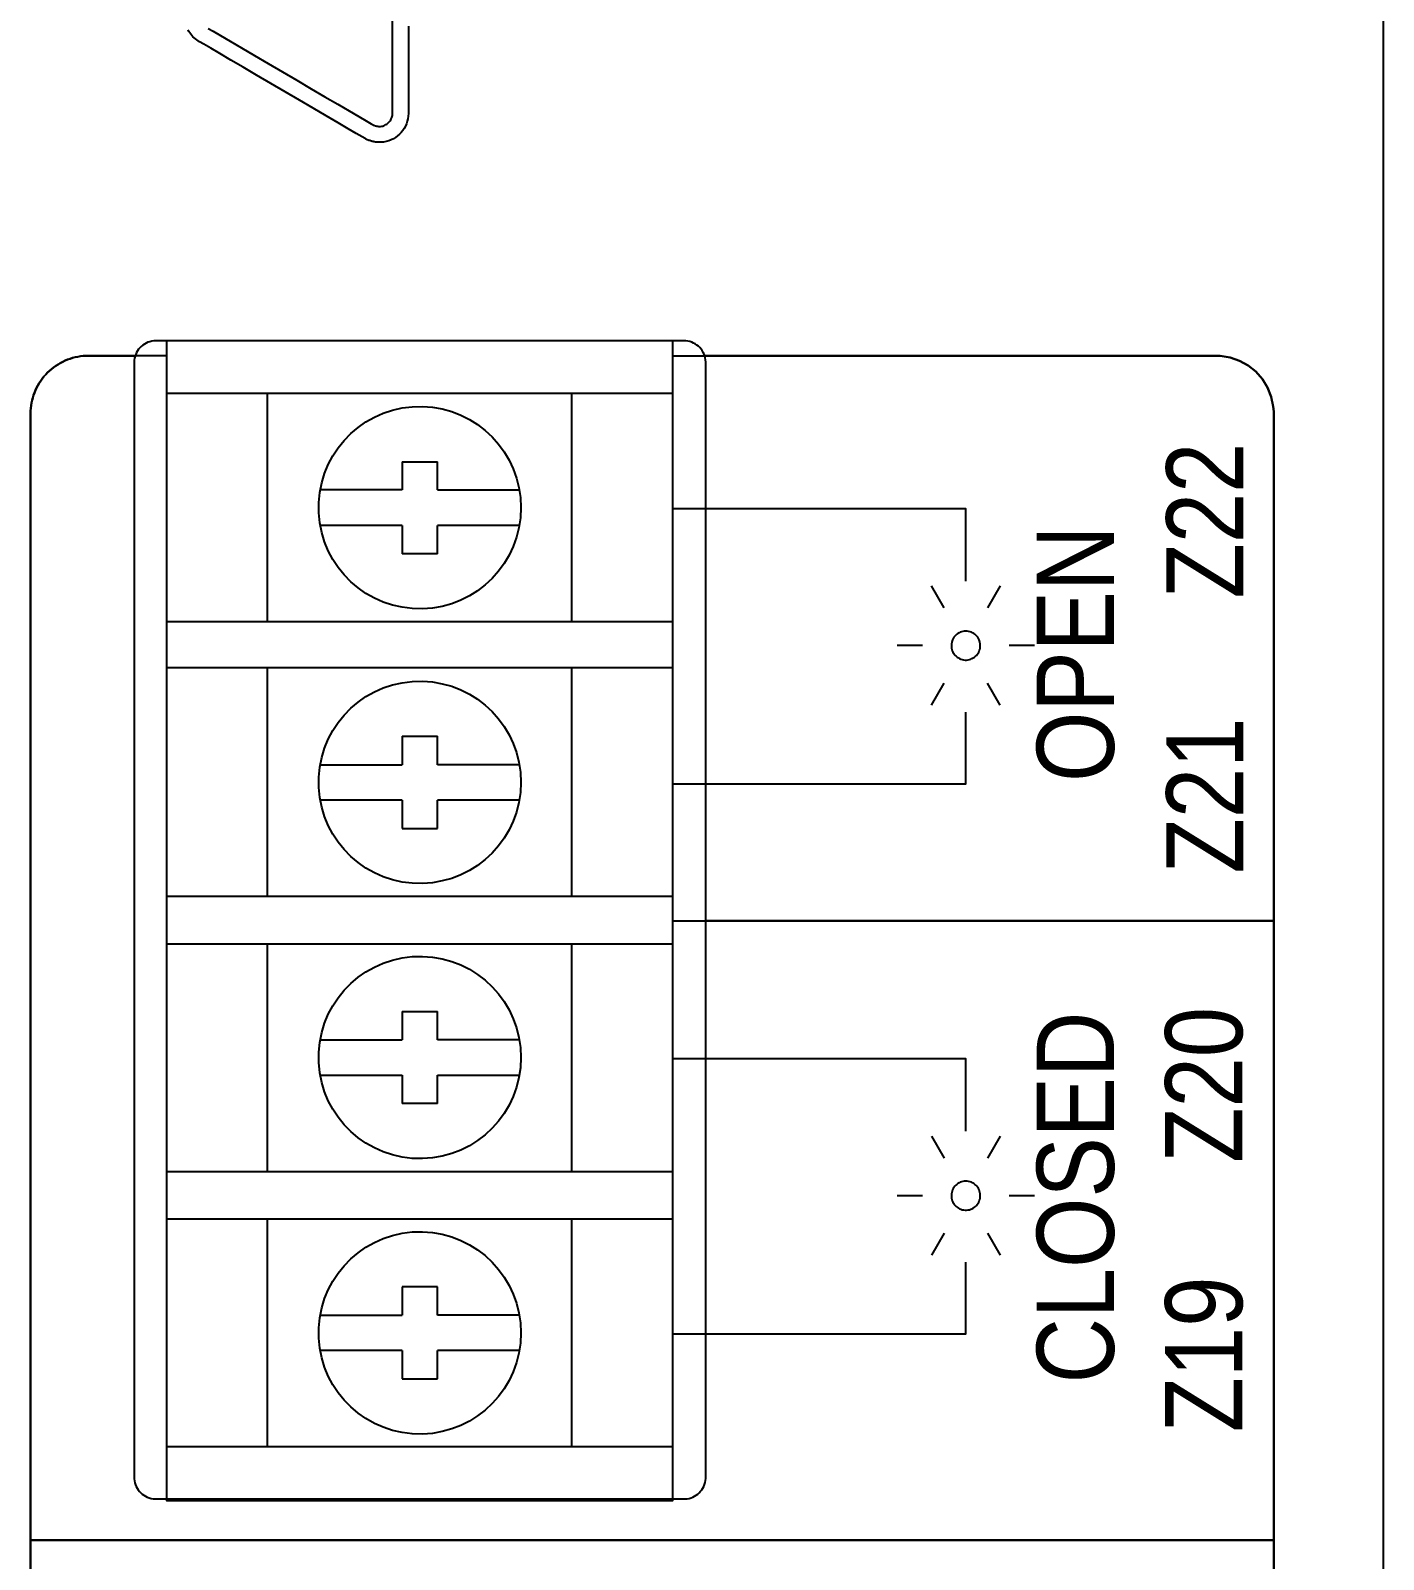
# Model space of a CAD drawing. Extents: x -11 to 35.7, y -8.8 to 26.3.
# Drawn here: x 22.84 to 24.71, y -4.092 to -1.98 of the extents above; entities that cross this region are included whole.
import ezdxf

# ---------------------------------------------------------------- set-up
doc = ezdxf.new("R2010")
doc.units = 0
doc.header["$MEASUREMENT"] = 0
for name, color, linetype in [('2_01__STANDARD_INTERFACE__', 7, 'CONTINUOUS'), ('2_02__STANDARD_PLUS_SAFELO', 7, 'CONTINUOUS'), ('2_03__STANDARD_INTERFACE_P', 7, 'CONTINUOUS'), ('2_04__STANDARD_PLUS_SAFELO', 7, 'CONTINUOUS'), ('5_00_DWG', 7, 'CONTINUOUS')]:
    doc.layers.add(name, color=color, linetype=linetype)

msp = doc.modelspace()

# ---------------------------------------------------------------- linework, layer by layer
at = {"layer": '2_01__STANDARD_INTERFACE__'}
msp.add_lwpolyline([(23.0136, -2.4089), (23.0107, -2.4091), (23.0079, -2.4095), (23.0052, -2.4101), (23.0026, -2.411), (23.0001, -2.4121), (22.9978, -2.4134), (22.9955, -2.415), (22.9935, -2.4167), (22.9915, -2.4186), (22.9898, -2.4206), (22.9883, -2.4228), (22.9869, -2.4252), (22.9858, -2.4277), (22.9849, -2.4302), (22.9842, -2.4329), (22.9837, -2.4357), (22.9836, -2.4386), (22.9836, -2.4506), (22.9836, -2.4903), (22.9836, -2.5546), (22.9836, -2.6398), (22.9836, -2.7423), (22.9836, -2.8583), (22.9836, -2.9843), (22.9836, -3.1164), (22.9836, -3.2511), (22.9836, -3.3846), (22.9836, -3.5133), (22.9836, -3.6335), (22.9836, -3.7415), (22.9836, -3.8336), (22.9836, -3.9062), (22.9836, -3.9555), (22.9836, -3.9779), (22.9837, -3.9811), (22.984, -3.9839), (22.9846, -3.9866), (22.9854, -3.9893), (22.9865, -3.9918), (22.9877, -3.9942), (22.9892, -3.9964), (22.9909, -3.9985), (22.9927, -4.0005), (22.9947, -4.0023), (22.9969, -4.0039), (22.9992, -4.0053), (23.0017, -4.0065), (23.0042, -4.0074), (23.0069, -4.0082), (23.0097, -4.0087), (23.0125, -4.0089), (23.0164, -4.0089), (23.032, -4.0089), (23.0598, -4.0089), (23.0979, -4.0089), (23.1445, -4.0089), (23.1981, -4.0089), (23.2568, -4.0089), (23.3189, -4.0089), (23.3825, -4.0089), (23.4461, -4.0089), (23.5079, -4.0089), (23.566, -4.0089), (23.6188, -4.0089), (23.6645, -4.0089), (23.7014, -4.0089), (23.7277, -4.0089), (23.7417, -4.0089), (23.745, -4.0089), (23.7478, -4.0086), (23.7506, -4.0081), (23.7532, -4.0073), (23.7558, -4.0063), (23.7582, -4.0051), (23.7605, -4.0037), (23.7626, -4.0021), (23.7646, -4.0003), (23.7665, -3.9983), (23.7681, -3.9962), (23.7696, -3.9939), (23.7708, -3.9915), (23.7718, -3.9889), (23.7726, -3.9863), (23.7732, -3.9835), (23.7735, -3.9807), (23.7735, -3.9767), (23.7735, -3.9507), (23.7735, -3.8983), (23.7735, -3.8231), (23.7735, -3.7287), (23.7735, -3.619), (23.7735, -3.4976), (23.7735, -3.3681), (23.7735, -3.2342), (23.7735, -3.0997), (23.7735, -2.9681), (23.7735, -2.8432), (23.7735, -2.7286), (23.7735, -2.6281), (23.7735, -2.5453), (23.7735, -2.4839), (23.7735, -2.4475), (23.7735, -2.4382), (23.7733, -2.4354), (23.7729, -2.4326), (23.7722, -2.4299), (23.7712, -2.4273), (23.77, -2.4249), (23.7687, -2.4225), (23.7671, -2.4204), (23.7653, -2.4183), (23.7634, -2.4165), (23.7613, -2.4148), (23.7591, -2.4133), (23.7567, -2.412), (23.7542, -2.4109), (23.7516, -2.41), (23.7488, -2.4094), (23.746, -2.409), (23.7434, -2.4089), (23.7345, -2.4089), (23.7126, -2.4089), (23.6795, -2.4089), (23.6369, -2.4089), (23.5865, -2.4089), (23.5302, -2.4089), (23.4696, -2.4089), (23.4065, -2.4089), (23.3426, -2.4089), (23.2798, -2.4089), (23.2196, -2.4089), (23.1639, -2.4089), (23.1144, -2.4089), (23.0729, -2.4089), (23.0411, -2.4089), (23.0208, -2.4089)], close=True, dxfattribs=at)
for points in [[(22.8404, -4.2022), (22.8404, -3.928), (22.8404, -3.6576), (22.8404, -3.3986), (22.8404, -3.1586), (22.8404, -2.9452), (22.8404, -2.766), (22.8404, -2.6285), (22.8404, -2.5405), (22.8404, -2.5095), (22.8405, -2.5058), (22.8408, -2.5021), (22.8412, -2.4984), (22.8418, -2.4947), (22.8426, -2.4911), (22.8435, -2.4876), (22.8446, -2.484), (22.8458, -2.4806), (22.8472, -2.4772), (22.8488, -2.4739), (22.8505, -2.4706), (22.8524, -2.4674), (22.8544, -2.4644), (22.8565, -2.4614), (22.8588, -2.4584), (22.8613, -2.4556), (22.8639, -2.4529), (22.8666, -2.4504), (22.8694, -2.4479), (22.8723, -2.4456), (22.8753, -2.4435), (22.8784, -2.4415), (22.8815, -2.4396), (22.8848, -2.4379), (22.8881, -2.4363), (22.8915, -2.4349), (22.895, -2.4337), (22.8985, -2.4326), (22.902, -2.4316), (22.9057, -2.4309), (22.9093, -2.4303), (22.913, -2.4298), (22.9167, -2.4296), (22.9204, -2.4295), (22.9211, -2.4295), (22.9229, -2.4295), (22.9258, -2.4295), (22.9295, -2.4295), (22.9339, -2.4295), (22.9389, -2.4295), (22.9443, -2.4295), (22.95, -2.4295), (22.9557, -2.4295), (22.9613, -2.4295), (22.9667, -2.4295), (22.9717, -2.4295), (22.9762, -2.4295), (22.9799, -2.4295), (22.9827, -2.4295), (22.9846, -2.4295), (22.9852, -2.4295)], [(24.5586, -4.3193), (24.5586, -4.0651), (24.5586, -3.8109), (24.5586, -3.6857), (24.5586, -3.5628), (24.5586, -3.443), (24.5586, -3.3844), (24.5586, -3.3269), (24.5586, -3.2706), (24.5586, -3.2155), (24.5586, -3.1617), (24.5586, -3.1094), (24.5586, -3.0586), (24.5586, -3.0094), (24.5586, -2.9619), (24.5586, -2.9162), (24.5586, -2.8725), (24.5586, -2.8307), (24.5586, -2.7911), (24.5586, -2.7536), (24.5586, -2.7185), (24.5586, -2.6857), (24.5586, -2.6554), (24.5586, -2.6277), (24.5586, -2.6026), (24.5586, -2.5803), (24.5586, -2.5609), (24.5586, -2.5444), (24.5586, -2.531), (24.5586, -2.5208), (24.5586, -2.5137), (24.5586, -2.5101), (24.5585, -2.5065), (24.5579, -2.4996), (24.5551, -2.4862), (24.55, -2.4736), (24.5429, -2.4619), (24.5337, -2.4515), (24.523, -2.4429), (24.511, -2.4364), (24.4981, -2.4319), (24.4845, -2.4297), (24.478, -2.4295), (24.4748, -2.4295), (24.4686, -2.4295), (24.4597, -2.4295), (24.4482, -2.4295), (24.4344, -2.4295), (24.4183, -2.4295), (24.4002, -2.4295), (24.3803, -2.4295), (24.3587, -2.4295), (24.3356, -2.4295), (24.3111, -2.4295), (24.2855, -2.4295), (24.2314, -2.4295), (24.1748, -2.4295), (24.0594, -2.4295), (24.0033, -2.4295), (23.9763, -2.4295), (23.9503, -2.4295), (23.9253, -2.4295), (23.9016, -2.4295), (23.8793, -2.4295), (23.8586, -2.4295), (23.8397, -2.4295), (23.8228, -2.4295), (23.808, -2.4295), (23.7955, -2.4295), (23.7855, -2.4295), (23.7781, -2.4295), (23.7735, -2.4295), (23.772, -2.4295)], [(24.133, -2.7408), (24.133, -2.641), (23.7735, -2.641)], [(23.7735, -3.021), (24.133, -3.021), (24.133, -2.9219)], [(24.5586, -3.2104), (23.7735, -3.2104)], [(24.133, -3.5008), (24.133, -3.401), (23.7735, -3.401)], [(23.7735, -3.781), (24.133, -3.781), (24.133, -3.6819)], [(24.5586, -4.0657), (22.8404, -4.0657)]]:
    msp.add_lwpolyline(points, dxfattribs=at)
at = {"layer": '2_02__STANDARD_PLUS_SAFELO'}
for points in [[(23.0284, -2.4089), (23.0284, -4.0109), (23.7281, -4.0109), (23.7281, -2.4089), (23.0284, -2.4089)], [(23.0284, -2.4295), (23.0273, -2.4295), (23.0243, -2.4295), (23.0195, -2.4295), (23.0133, -2.4295), (23.0059, -2.4295), (22.9976, -2.4295), (22.9886, -2.4295), (22.9792, -2.4295), (22.9697, -2.4295), (22.9603, -2.4295), (22.9513, -2.4295), (22.943, -2.4295), (22.9355, -2.4295), (22.9293, -2.4295), (22.9246, -2.4295), (22.9215, -2.4295), (22.9204, -2.4295), (22.9167, -2.4296), (22.913, -2.4298), (22.9093, -2.4303), (22.9057, -2.4309), (22.902, -2.4316), (22.8985, -2.4326), (22.895, -2.4337), (22.8915, -2.4349), (22.8881, -2.4363), (22.8848, -2.4379), (22.8815, -2.4396), (22.8784, -2.4415), (22.8753, -2.4435), (22.8723, -2.4456), (22.8694, -2.4479), (22.8666, -2.4504), (22.8639, -2.4529), (22.8613, -2.4556), (22.8588, -2.4584), (22.8565, -2.4614), (22.8544, -2.4644), (22.8524, -2.4674), (22.8505, -2.4706), (22.8488, -2.4739), (22.8472, -2.4772), (22.8458, -2.4806), (22.8446, -2.484), (22.8435, -2.4876), (22.8426, -2.4911), (22.8418, -2.4947), (22.8412, -2.4984), (22.8408, -2.5021), (22.8405, -2.5058), (22.8404, -2.5095), (22.8404, -2.5405), (22.8404, -2.6285), (22.8404, -2.766), (22.8404, -2.9452), (22.8404, -3.1586), (22.8404, -3.3986), (22.8404, -3.6576), (22.8404, -3.928), (22.8404, -4.2022)], [(23.7281, -2.4295), (23.7298, -2.4295), (23.7346, -2.4295), (23.7425, -2.4295), (23.7531, -2.4295), (23.7664, -2.4295), (23.7821, -2.4295), (23.8001, -2.4295), (23.8202, -2.4295), (23.8421, -2.4295), (23.8658, -2.4295), (23.891, -2.4295), (23.9175, -2.4295), (23.9452, -2.4295), (23.9739, -2.4295), (24.0334, -2.4295), (24.156, -2.4295), (24.2161, -2.4295), (24.2735, -2.4295), (24.3007, -2.4295), (24.3267, -2.4295), (24.3513, -2.4295), (24.3742, -2.4295), (24.3954, -2.4295), (24.4146, -2.4295), (24.4316, -2.4295), (24.4463, -2.4295), (24.4585, -2.4295), (24.4679, -2.4295), (24.4745, -2.4295), (24.478, -2.4295), (24.4845, -2.4297), (24.4981, -2.4319), (24.511, -2.4364), (24.523, -2.4429), (24.5337, -2.4515), (24.5429, -2.4619), (24.55, -2.4736), (24.5551, -2.4862), (24.5579, -2.4996), (24.5585, -2.5065), (24.5586, -2.5101), (24.5586, -2.5137), (24.5586, -2.5208), (24.5586, -2.531), (24.5586, -2.5444), (24.5586, -2.5609), (24.5586, -2.5803), (24.5586, -2.6026), (24.5586, -2.6277), (24.5586, -2.6554), (24.5586, -2.6857), (24.5586, -2.7185), (24.5586, -2.7536), (24.5586, -2.7911), (24.5586, -2.8307), (24.5586, -2.8725), (24.5586, -2.9162), (24.5586, -2.9619), (24.5586, -3.0094), (24.5586, -3.0586), (24.5586, -3.1094), (24.5586, -3.1617), (24.5586, -3.2155), (24.5586, -3.2706), (24.5586, -3.3269), (24.5586, -3.3844), (24.5586, -3.443), (24.5586, -3.5628), (24.5586, -3.6857), (24.5586, -3.8109), (24.5586, -4.0651), (24.5586, -4.3193)], [(23.7281, -2.4815), (23.0284, -2.4815)], [(23.1681, -2.7969), (23.1681, -2.4819)], [(23.5885, -2.7969), (23.5885, -2.4819)], [(23.3539, -2.5759), (23.3539, -2.615)], [(23.3539, -2.5759), (23.4028, -2.5759)], [(23.4028, -2.615), (23.4028, -2.5759)], [(23.3539, -2.615), (23.2407, -2.615)], [(23.4028, -2.615), (23.516, -2.615)], [(24.133, -2.7408), (24.133, -2.641), (23.7281, -2.641)], [(23.3539, -2.6639), (23.2407, -2.6639)], [(23.3539, -2.6639), (23.3539, -2.703)], [(23.4028, -2.703), (23.4028, -2.6639)], [(23.516, -2.6639), (23.4028, -2.6639)], [(23.4028, -2.703), (23.3539, -2.703)], [(23.7281, -2.797), (23.0284, -2.797)], [(23.7281, -2.8609), (23.0284, -2.8609)], [(23.1681, -3.1759), (23.1681, -2.8609)], [(23.5885, -3.1759), (23.5885, -2.8609)], [(23.7281, -3.021), (24.133, -3.021), (24.133, -2.9219)], [(23.3539, -2.9553), (23.3539, -2.9945)], [(23.3539, -2.9553), (23.4028, -2.9553)], [(23.4028, -2.9945), (23.4028, -2.9553)], [(23.2407, -2.9945), (23.3539, -2.9945)], [(23.516, -2.9945), (23.4028, -2.9945)], [(23.3539, -3.0433), (23.2407, -3.0433)], [(23.3539, -3.0433), (23.3539, -3.0825)], [(23.4028, -3.0825), (23.4028, -3.0433)], [(23.516, -3.0433), (23.4028, -3.0433)], [(23.3539, -3.0825), (23.4028, -3.0825)], [(23.0284, -3.176), (23.7281, -3.176)], [(23.7281, -3.2104), (24.5586, -3.2104)], [(23.0284, -3.2419), (23.7281, -3.2419)], [(23.1681, -3.5569), (23.1681, -3.2419)], [(23.5885, -3.5569), (23.5885, -3.2419)], [(23.3539, -3.3355), (23.3539, -3.3746)], [(23.3539, -3.3355), (23.4028, -3.3355)], [(23.4028, -3.3746), (23.4028, -3.3355)], [(23.2407, -3.3746), (23.3539, -3.3746)], [(23.516, -3.3746), (23.4028, -3.3746)], [(24.133, -3.5008), (24.133, -3.401), (23.7281, -3.401)], [(23.2407, -3.4235), (23.3539, -3.4235)], [(23.3539, -3.4235), (23.3539, -3.4626)], [(23.4028, -3.4626), (23.4028, -3.4235)], [(23.4028, -3.4235), (23.516, -3.4235)], [(23.4028, -3.4626), (23.3539, -3.4626)], [(23.7281, -3.5569), (23.0284, -3.5569)], [(23.0284, -3.6218), (23.7281, -3.6218)], [(23.1681, -3.9369), (23.1681, -3.6219)], [(23.5885, -3.9369), (23.5885, -3.6219)], [(23.7281, -3.781), (24.133, -3.781), (24.133, -3.6819)], [(23.3539, -3.716), (23.3539, -3.7551)], [(23.4028, -3.716), (23.3539, -3.716)], [(23.4028, -3.7551), (23.4028, -3.716)], [(23.2407, -3.7551), (23.3539, -3.7551)], [(23.516, -3.7551), (23.4028, -3.7551)], [(23.3539, -3.804), (23.2407, -3.804)], [(23.3539, -3.804), (23.3539, -3.8431)], [(23.4028, -3.8431), (23.4028, -3.804)], [(23.516, -3.804), (23.4028, -3.804)], [(23.3539, -3.8431), (23.4028, -3.8431)], [(23.7281, -3.9369), (23.0284, -3.9369)], [(22.8404, -4.0657), (24.5586, -4.0657)]]:
    msp.add_lwpolyline(points, dxfattribs=at)
for points in [[(23.5182, -2.6394), (23.5175, -2.6535), (23.5154, -2.6672), (23.5121, -2.6804), (23.5075, -2.6931), (23.5018, -2.7052), (23.495, -2.7166), (23.4871, -2.7273), (23.4784, -2.7371), (23.4687, -2.7461), (23.4582, -2.7542), (23.447, -2.7613), (23.4351, -2.7673), (23.4225, -2.7721), (23.4094, -2.7758), (23.3959, -2.7782), (23.3819, -2.7792), (23.3677, -2.7788), (23.3539, -2.7771), (23.3406, -2.7741), (23.3278, -2.7698), (23.3156, -2.7644), (23.304, -2.7579), (23.2931, -2.7503), (23.283, -2.7417), (23.2738, -2.7323), (23.2655, -2.722), (23.2582, -2.711), (23.2519, -2.6992), (23.2467, -2.6868), (23.2428, -2.6739), (23.2401, -2.6604), (23.2387, -2.6465), (23.2387, -2.6323), (23.2401, -2.6185), (23.2428, -2.605), (23.2467, -2.592), (23.2519, -2.5797), (23.2582, -2.5679), (23.2655, -2.5569), (23.2738, -2.5466), (23.283, -2.5371), (23.2931, -2.5286), (23.304, -2.521), (23.3156, -2.5145), (23.3278, -2.509), (23.3406, -2.5048), (23.3539, -2.5017), (23.3677, -2.5), (23.3819, -2.4997), (23.3959, -2.5007), (23.4094, -2.5031), (23.4225, -2.5067), (23.4351, -2.5116), (23.447, -2.5176), (23.4582, -2.5247), (23.4687, -2.5327), (23.4784, -2.5417), (23.4871, -2.5516), (23.495, -2.5623), (23.5018, -2.5737), (23.5075, -2.5858), (23.5121, -2.5985), (23.5154, -2.6117), (23.5175, -2.6254)], [(23.5182, -3.0189), (23.5175, -3.033), (23.5154, -3.0467), (23.5121, -3.0599), (23.5075, -3.0726), (23.5018, -3.0846), (23.495, -3.0961), (23.4871, -3.1067), (23.4784, -3.1166), (23.4687, -3.1256), (23.4582, -3.1337), (23.447, -3.1407), (23.4351, -3.1467), (23.4225, -3.1516), (23.4094, -3.1552), (23.3959, -3.1576), (23.3819, -3.1587), (23.3677, -3.1583), (23.3539, -3.1566), (23.3406, -3.1536), (23.3278, -3.1493), (23.3156, -3.1439), (23.304, -3.1373), (23.2931, -3.1298), (23.283, -3.1212), (23.2738, -3.1118), (23.2655, -3.1015), (23.2582, -3.0904), (23.2519, -3.0787), (23.2467, -3.0663), (23.2428, -3.0533), (23.2401, -3.0399), (23.2387, -3.026), (23.2387, -3.0118), (23.2401, -2.9979), (23.2428, -2.9845), (23.2467, -2.9715), (23.2519, -2.9591), (23.2582, -2.9474), (23.2655, -2.9363), (23.2738, -2.926), (23.283, -2.9166), (23.2931, -2.9081), (23.304, -2.9005), (23.3156, -2.8939), (23.3278, -2.8885), (23.3406, -2.8842), (23.3539, -2.8812), (23.3677, -2.8795), (23.3819, -2.8791), (23.3959, -2.8802), (23.4094, -2.8826), (23.4225, -2.8862), (23.4351, -2.8911), (23.447, -2.8971), (23.4582, -2.9041), (23.4687, -2.9122), (23.4784, -2.9212), (23.4871, -2.9311), (23.495, -2.9418), (23.5018, -2.9532), (23.5075, -2.9653), (23.5121, -2.9779), (23.5154, -2.9911), (23.5175, -3.0048)], [(23.5182, -3.399), (23.5175, -3.4131), (23.5154, -3.4268), (23.5121, -3.44), (23.5075, -3.4527), (23.5018, -3.4648), (23.495, -3.4762), (23.4871, -3.4869), (23.4784, -3.4967), (23.4687, -3.5057), (23.4582, -3.5138), (23.447, -3.5209), (23.4351, -3.5269), (23.4225, -3.5317), (23.4094, -3.5354), (23.3959, -3.5378), (23.3819, -3.5388), (23.3677, -3.5385), (23.3539, -3.5367), (23.3406, -3.5337), (23.3278, -3.5294), (23.3156, -3.524), (23.304, -3.5175), (23.2931, -3.5099), (23.283, -3.5013), (23.2738, -3.4919), (23.2655, -3.4816), (23.2582, -3.4706), (23.2519, -3.4588), (23.2467, -3.4464), (23.2428, -3.4335), (23.2401, -3.42), (23.2387, -3.4061), (23.2387, -3.3919), (23.2401, -3.3781), (23.2428, -3.3646), (23.2467, -3.3516), (23.2519, -3.3393), (23.2582, -3.3275), (23.2655, -3.3165), (23.2738, -3.3062), (23.283, -3.2967), (23.2931, -3.2882), (23.304, -3.2806), (23.3156, -3.2741), (23.3278, -3.2686), (23.3406, -3.2644), (23.3539, -3.2613), (23.3677, -3.2596), (23.3819, -3.2593), (23.3959, -3.2603), (23.4094, -3.2627), (23.4225, -3.2663), (23.4351, -3.2712), (23.447, -3.2772), (23.4582, -3.2843), (23.4687, -3.2923), (23.4784, -3.3013), (23.4871, -3.3112), (23.495, -3.3219), (23.5018, -3.3333), (23.5075, -3.3454), (23.5121, -3.3581), (23.5154, -3.3713), (23.5175, -3.385)], [(23.5182, -3.7795), (23.5175, -3.7936), (23.5154, -3.8073), (23.5121, -3.8205), (23.5075, -3.8332), (23.5018, -3.8453), (23.495, -3.8567), (23.4871, -3.8674), (23.4784, -3.8772), (23.4687, -3.8862), (23.4582, -3.8943), (23.447, -3.9014), (23.4351, -3.9074), (23.4225, -3.9122), (23.4094, -3.9159), (23.3959, -3.9183), (23.3819, -3.9193), (23.3677, -3.919), (23.3539, -3.9172), (23.3406, -3.9142), (23.3278, -3.9099), (23.3156, -3.9045), (23.304, -3.898), (23.2931, -3.8904), (23.283, -3.8818), (23.2738, -3.8724), (23.2655, -3.8621), (23.2582, -3.8511), (23.2519, -3.8393), (23.2467, -3.8269), (23.2428, -3.814), (23.2401, -3.8005), (23.2387, -3.7866), (23.2387, -3.7725), (23.2401, -3.7586), (23.2428, -3.7451), (23.2467, -3.7322), (23.2519, -3.7198), (23.2582, -3.708), (23.2655, -3.697), (23.2738, -3.6867), (23.283, -3.6772), (23.2931, -3.6687), (23.304, -3.6611), (23.3156, -3.6546), (23.3278, -3.6491), (23.3406, -3.6449), (23.3539, -3.6418), (23.3677, -3.6401), (23.3819, -3.6398), (23.3959, -3.6408), (23.4094, -3.6432), (23.4225, -3.6469), (23.4351, -3.6517), (23.447, -3.6577), (23.4582, -3.6648), (23.4687, -3.6728), (23.4784, -3.6818), (23.4871, -3.6917), (23.495, -3.7024), (23.5018, -3.7138), (23.5075, -3.7259), (23.5121, -3.7386), (23.5154, -3.7518), (23.5175, -3.7655)]]:
    msp.add_lwpolyline(points, close=True, dxfattribs=at)
at = {"layer": '2_03__STANDARD_INTERFACE_P'}
msp.add_lwpolyline([(23.0136, -2.4089), (23.0107, -2.4091), (23.0079, -2.4095), (23.0052, -2.4101), (23.0026, -2.411), (23.0001, -2.4121), (22.9978, -2.4134), (22.9955, -2.415), (22.9935, -2.4167), (22.9915, -2.4186), (22.9898, -2.4206), (22.9883, -2.4228), (22.9869, -2.4252), (22.9858, -2.4277), (22.9849, -2.4302), (22.9842, -2.4329), (22.9837, -2.4357), (22.9836, -2.4386), (22.9836, -2.4506), (22.9836, -2.4903), (22.9836, -2.5546), (22.9836, -2.6398), (22.9836, -2.7423), (22.9836, -2.8583), (22.9836, -2.9843), (22.9836, -3.1164), (22.9836, -3.2511), (22.9836, -3.3846), (22.9836, -3.5133), (22.9836, -3.6335), (22.9836, -3.7415), (22.9836, -3.8336), (22.9836, -3.9062), (22.9836, -3.9555), (22.9836, -3.9779), (22.9837, -3.9811), (22.984, -3.9839), (22.9846, -3.9866), (22.9854, -3.9893), (22.9865, -3.9918), (22.9877, -3.9942), (22.9892, -3.9964), (22.9909, -3.9985), (22.9927, -4.0005), (22.9947, -4.0023), (22.9969, -4.0039), (22.9992, -4.0053), (23.0017, -4.0065), (23.0042, -4.0074), (23.0069, -4.0082), (23.0097, -4.0087), (23.0125, -4.0089), (23.0164, -4.0089), (23.032, -4.0089), (23.0598, -4.0089), (23.0979, -4.0089), (23.1445, -4.0089), (23.1981, -4.0089), (23.2568, -4.0089), (23.3189, -4.0089), (23.3825, -4.0089), (23.4461, -4.0089), (23.5079, -4.0089), (23.566, -4.0089), (23.6188, -4.0089), (23.6645, -4.0089), (23.7014, -4.0089), (23.7277, -4.0089), (23.7417, -4.0089), (23.745, -4.0089), (23.7478, -4.0086), (23.7506, -4.0081), (23.7532, -4.0073), (23.7558, -4.0063), (23.7582, -4.0051), (23.7605, -4.0037), (23.7626, -4.0021), (23.7646, -4.0003), (23.7665, -3.9983), (23.7681, -3.9962), (23.7696, -3.9939), (23.7708, -3.9915), (23.7718, -3.9889), (23.7726, -3.9863), (23.7732, -3.9835), (23.7735, -3.9807), (23.7735, -3.9767), (23.7735, -3.9507), (23.7735, -3.8983), (23.7735, -3.8231), (23.7735, -3.7287), (23.7735, -3.619), (23.7735, -3.4976), (23.7735, -3.3681), (23.7735, -3.2342), (23.7735, -3.0997), (23.7735, -2.9681), (23.7735, -2.8432), (23.7735, -2.7286), (23.7735, -2.6281), (23.7735, -2.5453), (23.7735, -2.4839), (23.7735, -2.4475), (23.7735, -2.4382), (23.7733, -2.4354), (23.7729, -2.4326), (23.7722, -2.4299), (23.7712, -2.4273), (23.77, -2.4249), (23.7687, -2.4225), (23.7671, -2.4204), (23.7653, -2.4183), (23.7634, -2.4165), (23.7613, -2.4148), (23.7591, -2.4133), (23.7567, -2.412), (23.7542, -2.4109), (23.7516, -2.41), (23.7488, -2.4094), (23.746, -2.409), (23.7434, -2.4089), (23.7345, -2.4089), (23.7126, -2.4089), (23.6795, -2.4089), (23.6369, -2.4089), (23.5865, -2.4089), (23.5302, -2.4089), (23.4696, -2.4089), (23.4065, -2.4089), (23.3426, -2.4089), (23.2798, -2.4089), (23.2196, -2.4089), (23.1639, -2.4089), (23.1144, -2.4089), (23.0729, -2.4089), (23.0411, -2.4089), (23.0208, -2.4089)], close=True, dxfattribs=at)
for points in [[(22.8404, -4.2022), (22.8404, -3.928), (22.8404, -3.6576), (22.8404, -3.3986), (22.8404, -3.1586), (22.8404, -2.9452), (22.8404, -2.766), (22.8404, -2.6285), (22.8404, -2.5405), (22.8404, -2.5095), (22.8405, -2.5058), (22.8408, -2.5021), (22.8412, -2.4984), (22.8418, -2.4947), (22.8426, -2.4911), (22.8435, -2.4876), (22.8446, -2.484), (22.8458, -2.4806), (22.8472, -2.4772), (22.8488, -2.4739), (22.8505, -2.4706), (22.8524, -2.4674), (22.8544, -2.4644), (22.8565, -2.4614), (22.8588, -2.4584), (22.8613, -2.4556), (22.8639, -2.4529), (22.8666, -2.4504), (22.8694, -2.4479), (22.8723, -2.4456), (22.8753, -2.4435), (22.8784, -2.4415), (22.8815, -2.4396), (22.8848, -2.4379), (22.8881, -2.4363), (22.8915, -2.4349), (22.895, -2.4337), (22.8985, -2.4326), (22.902, -2.4316), (22.9057, -2.4309), (22.9093, -2.4303), (22.913, -2.4298), (22.9167, -2.4296), (22.9204, -2.4295), (22.9211, -2.4295), (22.9229, -2.4295), (22.9258, -2.4295), (22.9295, -2.4295), (22.9339, -2.4295), (22.9389, -2.4295), (22.9443, -2.4295), (22.95, -2.4295), (22.9557, -2.4295), (22.9613, -2.4295), (22.9667, -2.4295), (22.9717, -2.4295), (22.9762, -2.4295), (22.9799, -2.4295), (22.9827, -2.4295), (22.9846, -2.4295), (22.9852, -2.4295)], [(24.5586, -4.3193), (24.5586, -4.0651), (24.5586, -3.8109), (24.5586, -3.6857), (24.5586, -3.5628), (24.5586, -3.443), (24.5586, -3.3844), (24.5586, -3.3269), (24.5586, -3.2706), (24.5586, -3.2155), (24.5586, -3.1617), (24.5586, -3.1094), (24.5586, -3.0586), (24.5586, -3.0094), (24.5586, -2.9619), (24.5586, -2.9162), (24.5586, -2.8725), (24.5586, -2.8307), (24.5586, -2.7911), (24.5586, -2.7536), (24.5586, -2.7185), (24.5586, -2.6857), (24.5586, -2.6554), (24.5586, -2.6277), (24.5586, -2.6026), (24.5586, -2.5803), (24.5586, -2.5609), (24.5586, -2.5444), (24.5586, -2.531), (24.5586, -2.5208), (24.5586, -2.5137), (24.5586, -2.5101), (24.5585, -2.5065), (24.5579, -2.4996), (24.5551, -2.4862), (24.55, -2.4736), (24.5429, -2.4619), (24.5337, -2.4515), (24.523, -2.4429), (24.511, -2.4364), (24.4981, -2.4319), (24.4845, -2.4297), (24.478, -2.4295), (24.4748, -2.4295), (24.4686, -2.4295), (24.4597, -2.4295), (24.4482, -2.4295), (24.4344, -2.4295), (24.4183, -2.4295), (24.4002, -2.4295), (24.3803, -2.4295), (24.3587, -2.4295), (24.3356, -2.4295), (24.3111, -2.4295), (24.2855, -2.4295), (24.2314, -2.4295), (24.1748, -2.4295), (24.0594, -2.4295), (24.0033, -2.4295), (23.9763, -2.4295), (23.9503, -2.4295), (23.9253, -2.4295), (23.9016, -2.4295), (23.8793, -2.4295), (23.8586, -2.4295), (23.8397, -2.4295), (23.8228, -2.4295), (23.808, -2.4295), (23.7955, -2.4295), (23.7855, -2.4295), (23.7781, -2.4295), (23.7735, -2.4295), (23.772, -2.4295)], [(24.133, -2.7408), (24.133, -2.641), (23.7735, -2.641)], [(23.7735, -3.021), (24.133, -3.021), (24.133, -2.9219)], [(24.5586, -3.2104), (23.7735, -3.2104)], [(24.133, -3.5008), (24.133, -3.401), (23.7735, -3.401)], [(23.7735, -3.781), (24.133, -3.781), (24.133, -3.6819)], [(24.5586, -4.0657), (22.8404, -4.0657)]]:
    msp.add_lwpolyline(points, dxfattribs=at)
at = {"layer": '2_04__STANDARD_PLUS_SAFELO'}
for points in [[(23.0284, -2.4089), (23.0284, -4.0109), (23.7281, -4.0109), (23.7281, -2.4089), (23.0284, -2.4089)], [(23.0284, -2.4295), (23.0273, -2.4295), (23.0243, -2.4295), (23.0195, -2.4295), (23.0133, -2.4295), (23.0059, -2.4295), (22.9976, -2.4295), (22.9886, -2.4295), (22.9792, -2.4295), (22.9697, -2.4295), (22.9603, -2.4295), (22.9513, -2.4295), (22.943, -2.4295), (22.9355, -2.4295), (22.9293, -2.4295), (22.9246, -2.4295), (22.9215, -2.4295), (22.9204, -2.4295), (22.9167, -2.4296), (22.913, -2.4298), (22.9093, -2.4303), (22.9057, -2.4309), (22.902, -2.4316), (22.8985, -2.4326), (22.895, -2.4337), (22.8915, -2.4349), (22.8881, -2.4363), (22.8848, -2.4379), (22.8815, -2.4396), (22.8784, -2.4415), (22.8753, -2.4435), (22.8723, -2.4456), (22.8694, -2.4479), (22.8666, -2.4504), (22.8639, -2.4529), (22.8613, -2.4556), (22.8588, -2.4584), (22.8565, -2.4614), (22.8544, -2.4644), (22.8524, -2.4674), (22.8505, -2.4706), (22.8488, -2.4739), (22.8472, -2.4772), (22.8458, -2.4806), (22.8446, -2.484), (22.8435, -2.4876), (22.8426, -2.4911), (22.8418, -2.4947), (22.8412, -2.4984), (22.8408, -2.5021), (22.8405, -2.5058), (22.8404, -2.5095), (22.8404, -2.5405), (22.8404, -2.6285), (22.8404, -2.766), (22.8404, -2.9452), (22.8404, -3.1586), (22.8404, -3.3986), (22.8404, -3.6576), (22.8404, -3.928), (22.8404, -4.2022)], [(23.7281, -2.4295), (23.7298, -2.4295), (23.7346, -2.4295), (23.7425, -2.4295), (23.7531, -2.4295), (23.7664, -2.4295), (23.7821, -2.4295), (23.8001, -2.4295), (23.8202, -2.4295), (23.8421, -2.4295), (23.8658, -2.4295), (23.891, -2.4295), (23.9175, -2.4295), (23.9452, -2.4295), (23.9739, -2.4295), (24.0334, -2.4295), (24.156, -2.4295), (24.2161, -2.4295), (24.2735, -2.4295), (24.3007, -2.4295), (24.3267, -2.4295), (24.3513, -2.4295), (24.3742, -2.4295), (24.3954, -2.4295), (24.4146, -2.4295), (24.4316, -2.4295), (24.4463, -2.4295), (24.4585, -2.4295), (24.4679, -2.4295), (24.4745, -2.4295), (24.478, -2.4295), (24.4845, -2.4297), (24.4981, -2.4319), (24.511, -2.4364), (24.523, -2.4429), (24.5337, -2.4515), (24.5429, -2.4619), (24.55, -2.4736), (24.5551, -2.4862), (24.5579, -2.4996), (24.5585, -2.5065), (24.5586, -2.5101), (24.5586, -2.5137), (24.5586, -2.5208), (24.5586, -2.531), (24.5586, -2.5444), (24.5586, -2.5609), (24.5586, -2.5803), (24.5586, -2.6026), (24.5586, -2.6277), (24.5586, -2.6554), (24.5586, -2.6857), (24.5586, -2.7185), (24.5586, -2.7536), (24.5586, -2.7911), (24.5586, -2.8307), (24.5586, -2.8725), (24.5586, -2.9162), (24.5586, -2.9619), (24.5586, -3.0094), (24.5586, -3.0586), (24.5586, -3.1094), (24.5586, -3.1617), (24.5586, -3.2155), (24.5586, -3.2706), (24.5586, -3.3269), (24.5586, -3.3844), (24.5586, -3.443), (24.5586, -3.5628), (24.5586, -3.6857), (24.5586, -3.8109), (24.5586, -4.0651), (24.5586, -4.3193)], [(23.7281, -2.4815), (23.0284, -2.4815)], [(23.1681, -2.7969), (23.1681, -2.4819)], [(23.5885, -2.7969), (23.5885, -2.4819)], [(23.3539, -2.5759), (23.3539, -2.615)], [(23.3539, -2.5759), (23.4028, -2.5759)], [(23.4028, -2.615), (23.4028, -2.5759)], [(23.3539, -2.615), (23.2407, -2.615)], [(23.4028, -2.615), (23.516, -2.615)], [(24.133, -2.7408), (24.133, -2.641), (23.7281, -2.641)], [(23.3539, -2.6639), (23.2407, -2.6639)], [(23.3539, -2.6639), (23.3539, -2.703)], [(23.4028, -2.703), (23.4028, -2.6639)], [(23.516, -2.6639), (23.4028, -2.6639)], [(23.4028, -2.703), (23.3539, -2.703)], [(23.7281, -2.797), (23.0284, -2.797)], [(23.7281, -2.8609), (23.0284, -2.8609)], [(23.1681, -3.1759), (23.1681, -2.8609)], [(23.5885, -3.1759), (23.5885, -2.8609)], [(23.7281, -3.021), (24.133, -3.021), (24.133, -2.9219)], [(23.3539, -2.9553), (23.3539, -2.9945)], [(23.3539, -2.9553), (23.4028, -2.9553)], [(23.4028, -2.9945), (23.4028, -2.9553)], [(23.2407, -2.9945), (23.3539, -2.9945)], [(23.516, -2.9945), (23.4028, -2.9945)], [(23.3539, -3.0433), (23.2407, -3.0433)], [(23.3539, -3.0433), (23.3539, -3.0825)], [(23.4028, -3.0825), (23.4028, -3.0433)], [(23.516, -3.0433), (23.4028, -3.0433)], [(23.3539, -3.0825), (23.4028, -3.0825)], [(23.0284, -3.176), (23.7281, -3.176)], [(23.7281, -3.2104), (24.5586, -3.2104)], [(23.0284, -3.2419), (23.7281, -3.2419)], [(23.1681, -3.5569), (23.1681, -3.2419)], [(23.5885, -3.5569), (23.5885, -3.2419)], [(23.3539, -3.3355), (23.3539, -3.3746)], [(23.3539, -3.3355), (23.4028, -3.3355)], [(23.4028, -3.3746), (23.4028, -3.3355)], [(23.2407, -3.3746), (23.3539, -3.3746)], [(23.516, -3.3746), (23.4028, -3.3746)], [(24.133, -3.5008), (24.133, -3.401), (23.7281, -3.401)], [(23.2407, -3.4235), (23.3539, -3.4235)], [(23.3539, -3.4235), (23.3539, -3.4626)], [(23.4028, -3.4626), (23.4028, -3.4235)], [(23.4028, -3.4235), (23.516, -3.4235)], [(23.4028, -3.4626), (23.3539, -3.4626)], [(23.7281, -3.5569), (23.0284, -3.5569)], [(23.0284, -3.6218), (23.7281, -3.6218)], [(23.1681, -3.9369), (23.1681, -3.6219)], [(23.5885, -3.9369), (23.5885, -3.6219)], [(23.7281, -3.781), (24.133, -3.781), (24.133, -3.6819)], [(23.3539, -3.716), (23.3539, -3.7551)], [(23.4028, -3.716), (23.3539, -3.716)], [(23.4028, -3.7551), (23.4028, -3.716)], [(23.2407, -3.7551), (23.3539, -3.7551)], [(23.516, -3.7551), (23.4028, -3.7551)], [(23.3539, -3.804), (23.2407, -3.804)], [(23.3539, -3.804), (23.3539, -3.8431)], [(23.4028, -3.8431), (23.4028, -3.804)], [(23.516, -3.804), (23.4028, -3.804)], [(23.3539, -3.8431), (23.4028, -3.8431)], [(23.7281, -3.9369), (23.0284, -3.9369)], [(22.8404, -4.0657), (24.5586, -4.0657)]]:
    msp.add_lwpolyline(points, dxfattribs=at)
for points in [[(23.5182, -2.6394), (23.5175, -2.6535), (23.5154, -2.6672), (23.5121, -2.6804), (23.5075, -2.6931), (23.5018, -2.7052), (23.495, -2.7166), (23.4871, -2.7273), (23.4784, -2.7371), (23.4687, -2.7461), (23.4582, -2.7542), (23.447, -2.7613), (23.4351, -2.7673), (23.4225, -2.7721), (23.4094, -2.7758), (23.3959, -2.7782), (23.3819, -2.7792), (23.3677, -2.7788), (23.3539, -2.7771), (23.3406, -2.7741), (23.3278, -2.7698), (23.3156, -2.7644), (23.304, -2.7579), (23.2931, -2.7503), (23.283, -2.7417), (23.2738, -2.7323), (23.2655, -2.722), (23.2582, -2.711), (23.2519, -2.6992), (23.2467, -2.6868), (23.2428, -2.6739), (23.2401, -2.6604), (23.2387, -2.6465), (23.2387, -2.6323), (23.2401, -2.6185), (23.2428, -2.605), (23.2467, -2.592), (23.2519, -2.5797), (23.2582, -2.5679), (23.2655, -2.5569), (23.2738, -2.5466), (23.283, -2.5371), (23.2931, -2.5286), (23.304, -2.521), (23.3156, -2.5145), (23.3278, -2.509), (23.3406, -2.5048), (23.3539, -2.5017), (23.3677, -2.5), (23.3819, -2.4997), (23.3959, -2.5007), (23.4094, -2.5031), (23.4225, -2.5067), (23.4351, -2.5116), (23.447, -2.5176), (23.4582, -2.5247), (23.4687, -2.5327), (23.4784, -2.5417), (23.4871, -2.5516), (23.495, -2.5623), (23.5018, -2.5737), (23.5075, -2.5858), (23.5121, -2.5985), (23.5154, -2.6117), (23.5175, -2.6254)], [(23.5182, -3.0189), (23.5175, -3.033), (23.5154, -3.0467), (23.5121, -3.0599), (23.5075, -3.0726), (23.5018, -3.0846), (23.495, -3.0961), (23.4871, -3.1067), (23.4784, -3.1166), (23.4687, -3.1256), (23.4582, -3.1337), (23.447, -3.1407), (23.4351, -3.1467), (23.4225, -3.1516), (23.4094, -3.1552), (23.3959, -3.1576), (23.3819, -3.1587), (23.3677, -3.1583), (23.3539, -3.1566), (23.3406, -3.1536), (23.3278, -3.1493), (23.3156, -3.1439), (23.304, -3.1373), (23.2931, -3.1298), (23.283, -3.1212), (23.2738, -3.1118), (23.2655, -3.1015), (23.2582, -3.0904), (23.2519, -3.0787), (23.2467, -3.0663), (23.2428, -3.0533), (23.2401, -3.0399), (23.2387, -3.026), (23.2387, -3.0118), (23.2401, -2.9979), (23.2428, -2.9845), (23.2467, -2.9715), (23.2519, -2.9591), (23.2582, -2.9474), (23.2655, -2.9363), (23.2738, -2.926), (23.283, -2.9166), (23.2931, -2.9081), (23.304, -2.9005), (23.3156, -2.8939), (23.3278, -2.8885), (23.3406, -2.8842), (23.3539, -2.8812), (23.3677, -2.8795), (23.3819, -2.8791), (23.3959, -2.8802), (23.4094, -2.8826), (23.4225, -2.8862), (23.4351, -2.8911), (23.447, -2.8971), (23.4582, -2.9041), (23.4687, -2.9122), (23.4784, -2.9212), (23.4871, -2.9311), (23.495, -2.9418), (23.5018, -2.9532), (23.5075, -2.9653), (23.5121, -2.9779), (23.5154, -2.9911), (23.5175, -3.0048)], [(23.5182, -3.399), (23.5175, -3.4131), (23.5154, -3.4268), (23.5121, -3.44), (23.5075, -3.4527), (23.5018, -3.4648), (23.495, -3.4762), (23.4871, -3.4869), (23.4784, -3.4967), (23.4687, -3.5057), (23.4582, -3.5138), (23.447, -3.5209), (23.4351, -3.5269), (23.4225, -3.5317), (23.4094, -3.5354), (23.3959, -3.5378), (23.3819, -3.5388), (23.3677, -3.5385), (23.3539, -3.5367), (23.3406, -3.5337), (23.3278, -3.5294), (23.3156, -3.524), (23.304, -3.5175), (23.2931, -3.5099), (23.283, -3.5013), (23.2738, -3.4919), (23.2655, -3.4816), (23.2582, -3.4706), (23.2519, -3.4588), (23.2467, -3.4464), (23.2428, -3.4335), (23.2401, -3.42), (23.2387, -3.4061), (23.2387, -3.3919), (23.2401, -3.3781), (23.2428, -3.3646), (23.2467, -3.3516), (23.2519, -3.3393), (23.2582, -3.3275), (23.2655, -3.3165), (23.2738, -3.3062), (23.283, -3.2967), (23.2931, -3.2882), (23.304, -3.2806), (23.3156, -3.2741), (23.3278, -3.2686), (23.3406, -3.2644), (23.3539, -3.2613), (23.3677, -3.2596), (23.3819, -3.2593), (23.3959, -3.2603), (23.4094, -3.2627), (23.4225, -3.2663), (23.4351, -3.2712), (23.447, -3.2772), (23.4582, -3.2843), (23.4687, -3.2923), (23.4784, -3.3013), (23.4871, -3.3112), (23.495, -3.3219), (23.5018, -3.3333), (23.5075, -3.3454), (23.5121, -3.3581), (23.5154, -3.3713), (23.5175, -3.385)], [(23.5182, -3.7795), (23.5175, -3.7936), (23.5154, -3.8073), (23.5121, -3.8205), (23.5075, -3.8332), (23.5018, -3.8453), (23.495, -3.8567), (23.4871, -3.8674), (23.4784, -3.8772), (23.4687, -3.8862), (23.4582, -3.8943), (23.447, -3.9014), (23.4351, -3.9074), (23.4225, -3.9122), (23.4094, -3.9159), (23.3959, -3.9183), (23.3819, -3.9193), (23.3677, -3.919), (23.3539, -3.9172), (23.3406, -3.9142), (23.3278, -3.9099), (23.3156, -3.9045), (23.304, -3.898), (23.2931, -3.8904), (23.283, -3.8818), (23.2738, -3.8724), (23.2655, -3.8621), (23.2582, -3.8511), (23.2519, -3.8393), (23.2467, -3.8269), (23.2428, -3.814), (23.2401, -3.8005), (23.2387, -3.7866), (23.2387, -3.7725), (23.2401, -3.7586), (23.2428, -3.7451), (23.2467, -3.7322), (23.2519, -3.7198), (23.2582, -3.708), (23.2655, -3.697), (23.2738, -3.6867), (23.283, -3.6772), (23.2931, -3.6687), (23.304, -3.6611), (23.3156, -3.6546), (23.3278, -3.6491), (23.3406, -3.6449), (23.3539, -3.6418), (23.3677, -3.6401), (23.3819, -3.6398), (23.3959, -3.6408), (23.4094, -3.6432), (23.4225, -3.6469), (23.4351, -3.6517), (23.447, -3.6577), (23.4582, -3.6648), (23.4687, -3.6728), (23.4784, -3.6818), (23.4871, -3.6917), (23.495, -3.7024), (23.5018, -3.7138), (23.5075, -3.7259), (23.5121, -3.7386), (23.5154, -3.7518), (23.5175, -3.7655)]]:
    msp.add_lwpolyline(points, close=True, dxfattribs=at)
at = {"layer": '5_00_DWG'}
for points in [[(23.086, -1.9773), (23.0928, -1.9813), (23.1031, -1.9873), (23.1164, -1.9951), (23.1321, -2.0043), (23.1497, -2.0146), (23.1687, -2.0257), (23.1885, -2.0373), (23.2085, -2.049), (23.2283, -2.0606), (23.2473, -2.0717), (23.2649, -2.082), (23.2806, -2.0912), (23.2939, -2.099), (23.3042, -2.1051), (23.311, -2.109), (23.3137, -2.1106), (23.3141, -2.1108), (23.3146, -2.111), (23.3151, -2.1112), (23.3156, -2.1114), (23.3161, -2.1116), (23.3167, -2.1118), (23.3173, -2.1119), (23.3179, -2.1121), (23.3185, -2.1122), (23.3191, -2.1124), (23.3196, -2.1125), (23.3202, -2.1126), (23.3208, -2.1126), (23.3214, -2.1127), (23.3219, -2.1127), (23.3224, -2.1128), (23.3229, -2.1128), (23.3241, -2.1127), (23.3257, -2.1125), (23.3272, -2.1122), (23.3287, -2.1117), (23.3302, -2.111), (23.3316, -2.1103), (23.3329, -2.1094), (23.3342, -2.1084), (23.3353, -2.1073), (23.3364, -2.1061), (23.3374, -2.1048), (23.3383, -2.1035), (23.339, -2.1021), (23.3397, -2.1006), (23.3402, -2.0991), (23.3405, -2.0976), (23.3407, -2.096), (23.3407, -2.0946), (23.3407, -2.0898), (23.3407, -2.0804), (23.3407, -2.0671), (23.3407, -2.0506), (23.3407, -2.0314), (23.3407, -2.0101), (23.3407, -1.9876), (23.3407, -1.9643)], [(23.3626, -1.9741), (23.3626, -1.997), (23.3626, -2.0189), (23.3626, -2.0392), (23.3626, -2.0573), (23.3626, -2.0726), (23.3626, -2.0844), (23.3626, -2.0921), (23.3626, -2.0951), (23.3625, -2.0985), (23.362, -2.1022), (23.3611, -2.1057), (23.36, -2.1091), (23.3586, -2.1123), (23.3569, -2.1154), (23.3549, -2.1183), (23.3527, -2.121), (23.3503, -2.1236), (23.3477, -2.1259), (23.3449, -2.1279), (23.3419, -2.1298), (23.3387, -2.1313), (23.3354, -2.1326), (23.332, -2.1336), (23.3284, -2.1343), (23.3247, -2.1346), (23.3225, -2.1347), (23.3214, -2.1346), (23.3203, -2.1346), (23.3192, -2.1345), (23.3181, -2.1344), (23.317, -2.1343), (23.3159, -2.1341), (23.3148, -2.1339), (23.3137, -2.1337), (23.3125, -2.1334), (23.3114, -2.1331), (23.3103, -2.1328), (23.3092, -2.1324), (23.308, -2.132), (23.3069, -2.1316), (23.3058, -2.1311), (23.3047, -2.1306), (23.3038, -2.1302), (23.3038, -2.1302), (23.3038, -2.1302), (23.3038, -2.1302), (23.3038, -2.1302), (23.3038, -2.1302), (23.3038, -2.1302), (23.3038, -2.1302), (23.3038, -2.1302), (23.3038, -2.1302), (23.3038, -2.1302), (23.3038, -2.1302), (23.3038, -2.1302), (23.3038, -2.1302), (23.3038, -2.1302), (23.3038, -2.1302), (23.3038, -2.1302), (23.3038, -2.1302), (23.3037, -2.1302), (23.3037, -2.1302), (23.3037, -2.1302), (23.3037, -2.1302), (23.3036, -2.1302), (23.3036, -2.1301), (23.3036, -2.1301), (23.3035, -2.1301), (23.3035, -2.1301), (23.3034, -2.13), (23.3034, -2.13), (23.3033, -2.13), (23.3033, -2.13), (23.3032, -2.1299), (23.3032, -2.1299), (23.3032, -2.1299), (23.3032, -2.1299), (23.3027, -2.1296), (23.2986, -2.1272), (23.2906, -2.1226), (23.2794, -2.116), (23.2654, -2.1078), (23.2491, -2.0983), (23.2311, -2.0877), (23.212, -2.0765), (23.1922, -2.0649), (23.1723, -2.0533), (23.1528, -2.0419), (23.1342, -2.031), (23.1171, -2.021), (23.102, -2.0121), (23.0895, -2.0048), (23.0799, -1.9992), (23.074, -1.9957), (23.072, -1.9945), (23.07, -1.9933), (23.0682, -1.9919), (23.0664, -1.9904), (23.0648, -1.9888), (23.0632, -1.9871), (23.0618, -1.9853), (23.0604, -1.9835), (23.0592, -1.9815), (23.0581, -1.9795)], [(24.7101, -4.1273), (24.7101, -4.0922), (24.7101, -4.0569), (24.7101, -4.0214), (24.7101, -3.9857), (24.7101, -3.9497), (24.7101, -3.9136), (24.7101, -3.8773), (24.7101, -3.8407), (24.7101, -3.804), (24.7101, -3.767), (24.7101, -3.7299), (24.7101, -3.6925), (24.7101, -3.655), (24.7101, -3.6172), (24.7101, -3.5793), (24.7101, -3.5412), (24.7101, -3.5029), (24.7101, -3.4644), (24.7101, -3.4257), (24.7101, -3.3869), (24.7101, -3.3478), (24.7101, -3.3086), (24.7101, -3.2692), (24.7101, -3.2296), (24.7101, -3.1899), (24.7101, -3.1499), (24.7101, -3.1098), (24.7101, -3.0695), (24.7101, -3.0291), (24.7101, -2.9885), (24.7101, -2.9477), (24.7101, -2.9067), (24.7101, -2.8656), (24.7101, -2.8243), (24.7101, -2.7413), (24.7101, -2.6576), (24.7101, -2.5733), (24.7101, -2.4884), (24.7101, -2.4029), (24.7101, -2.3168), (24.7101, -2.2301), (24.7101, -2.1429), (24.7101, -2.0551), (24.7101, -1.9668)], [(24.103, -2.7779), (24.0855, -2.7476)], [(24.1805, -2.7476), (24.163, -2.7779)], [(24.073, -2.8299), (24.038, -2.8299)], [(24.228, -2.8299), (24.193, -2.8299)], [(24.0855, -2.9122), (24.103, -2.8818)], [(24.1805, -2.9122), (24.163, -2.8818)], [(24.0855, -3.5076), (24.103, -3.5379)], [(24.1805, -3.5076), (24.163, -3.5379)], [(24.038, -3.5899), (24.073, -3.5899)], [(24.193, -3.5899), (24.228, -3.5899)], [(24.103, -3.6418), (24.0855, -3.6722)], [(24.163, -3.6418), (24.1805, -3.6722)]]:
    msp.add_lwpolyline(points, dxfattribs=at)
for points in [[(24.133, -2.8099), (24.1309, -2.81), (24.129, -2.8103), (24.1271, -2.8108), (24.1253, -2.8114), (24.1236, -2.8123), (24.1219, -2.8132), (24.1204, -2.8143), (24.119, -2.8156), (24.1177, -2.817), (24.1166, -2.8185), (24.1155, -2.8201), (24.1147, -2.8218), (24.114, -2.8236), (24.1135, -2.8255), (24.1131, -2.8274), (24.113, -2.8294), (24.113, -2.8314), (24.1133, -2.8334), (24.1137, -2.8353), (24.1143, -2.8371), (24.1151, -2.8389), (24.116, -2.8405), (24.1171, -2.8421), (24.1183, -2.8435), (24.1197, -2.8448), (24.1212, -2.846), (24.1227, -2.8471), (24.1244, -2.848), (24.1262, -2.8487), (24.128, -2.8493), (24.13, -2.8497), (24.1319, -2.8499), (24.134, -2.8499), (24.136, -2.8497), (24.1379, -2.8493), (24.1397, -2.8487), (24.1415, -2.848), (24.1432, -2.8471), (24.1448, -2.846), (24.1463, -2.8448), (24.1476, -2.8435), (24.1488, -2.8421), (24.1499, -2.8405), (24.1509, -2.8389), (24.1516, -2.8371), (24.1522, -2.8353), (24.1527, -2.8334), (24.1529, -2.8314), (24.153, -2.8294), (24.1528, -2.8274), (24.1525, -2.8255), (24.152, -2.8236), (24.1513, -2.8218), (24.1504, -2.8201), (24.1494, -2.8185), (24.1482, -2.817), (24.1469, -2.8156), (24.1455, -2.8143), (24.144, -2.8132), (24.1424, -2.8123), (24.1406, -2.8114), (24.1388, -2.8108), (24.1369, -2.8103), (24.135, -2.81)], [(24.133, -3.5699), (24.1309, -3.57), (24.129, -3.5703), (24.1271, -3.5708), (24.1253, -3.5714), (24.1236, -3.5722), (24.1219, -3.5732), (24.1204, -3.5743), (24.119, -3.5756), (24.1177, -3.577), (24.1166, -3.5785), (24.1155, -3.5801), (24.1147, -3.5818), (24.114, -3.5836), (24.1135, -3.5855), (24.1131, -3.5874), (24.113, -3.5894), (24.113, -3.5914), (24.1133, -3.5934), (24.1137, -3.5953), (24.1143, -3.5971), (24.1151, -3.5989), (24.116, -3.6005), (24.1171, -3.6021), (24.1183, -3.6035), (24.1197, -3.6048), (24.1212, -3.606), (24.1227, -3.6071), (24.1244, -3.608), (24.1262, -3.6087), (24.128, -3.6093), (24.13, -3.6097), (24.1319, -3.6099), (24.134, -3.6099), (24.136, -3.6097), (24.1379, -3.6093), (24.1397, -3.6087), (24.1415, -3.608), (24.1432, -3.6071), (24.1448, -3.606), (24.1463, -3.6048), (24.1476, -3.6035), (24.1488, -3.6021), (24.1499, -3.6005), (24.1509, -3.5989), (24.1516, -3.5971), (24.1522, -3.5953), (24.1527, -3.5934), (24.1529, -3.5914), (24.153, -3.5894), (24.1528, -3.5874), (24.1525, -3.5855), (24.152, -3.5836), (24.1513, -3.5818), (24.1504, -3.5801), (24.1494, -3.5785), (24.1482, -3.577), (24.1469, -3.5756), (24.1455, -3.5743), (24.144, -3.5732), (24.1424, -3.5722), (24.1406, -3.5714), (24.1388, -3.5708), (24.1369, -3.5703), (24.135, -3.57)]]:
    msp.add_lwpolyline(points, close=True, dxfattribs=at)

# ---------------------------------------------------------------- texts
at = {"layer": '5_00_DWG', "char_height": 0.106722, "attachment_point": 7, "rotation": 90}
for s, insert in [('\\fInterstate-Regular|b0|i0|c0|p34;\\W0.875;Z22', (24.5167, -2.7648)), ('\\fInterstate-Regular|b0|i0|c0|p34;\\W0.875;OPEN', (24.3392, -3.0183)), ('\\fInterstate-Regular|b0|i0|c0|p34;\\W0.875;Z21', (24.5167, -3.1447)), ('\\fInterstate-Regular|b0|i0|c0|p34;\\W0.875;Z20', (24.5167, -3.5444)), ('\\fInterstate-Regular|b0|i0|c0|p34;\\W0.875;CLOSED', (24.3392, -3.8493)), ('\\fInterstate-Regular|b0|i0|c0|p34;\\W0.875;Z19', (24.5167, -3.9168))]:
    msp.add_mtext(s, dxfattribs=dict(at, insert=insert))

doc.saveas('drawing.dxf')
